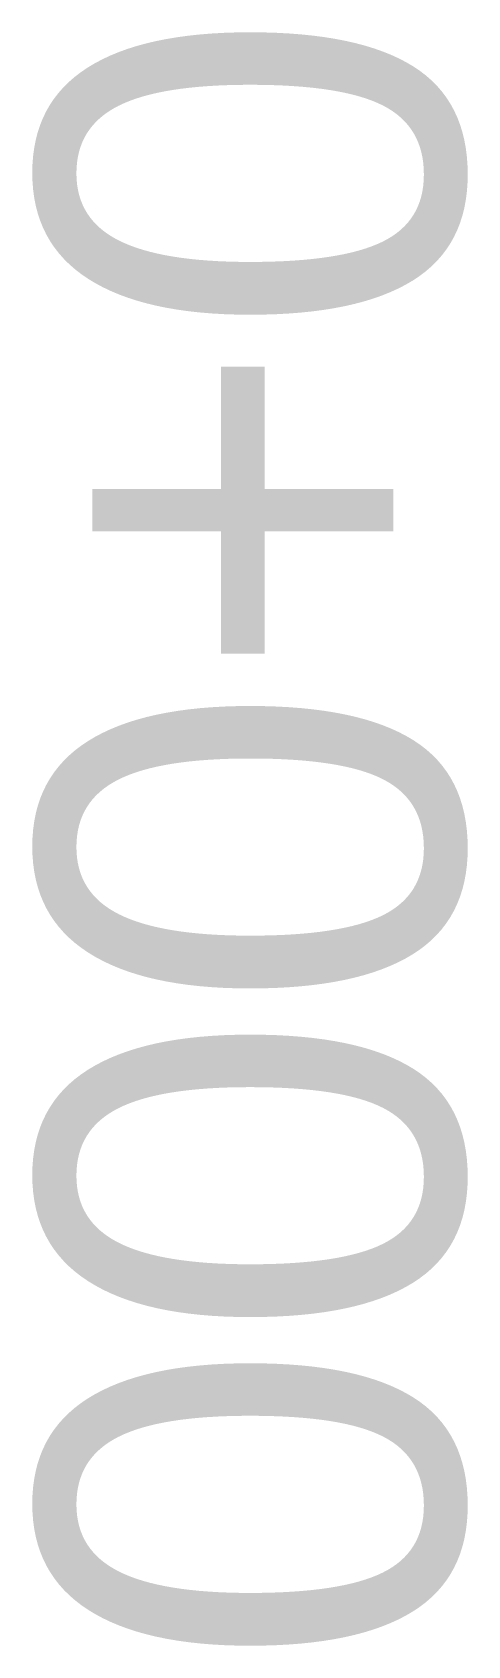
# Model space of a CAD drawing. Extents: x -0.01 to 0.63, y 0.03 to 2.42.
import ezdxf
from ezdxf.enums import TextEntityAlignment as Align

# ---------------------------------------------------------------- set-up
doc = ezdxf.new("R2010")
doc.units = 0
doc.header["$MEASUREMENT"] = 0
doc.layers.get('0').update_dxf_attribs({"linetype": 'CONTINUOUS'})
doc.styles.add('CADENA2', font='ARIAL.TTF')

msp = doc.modelspace()

# ---------------------------------------------------------------- texts
at = {"style": 'CADENA2'}
msp.add_text('0+000', height=0.625, rotation=270, dxfattribs=at).set_placement((0, 0), align=Align.RIGHT)

doc.saveas('drawing.dxf')
